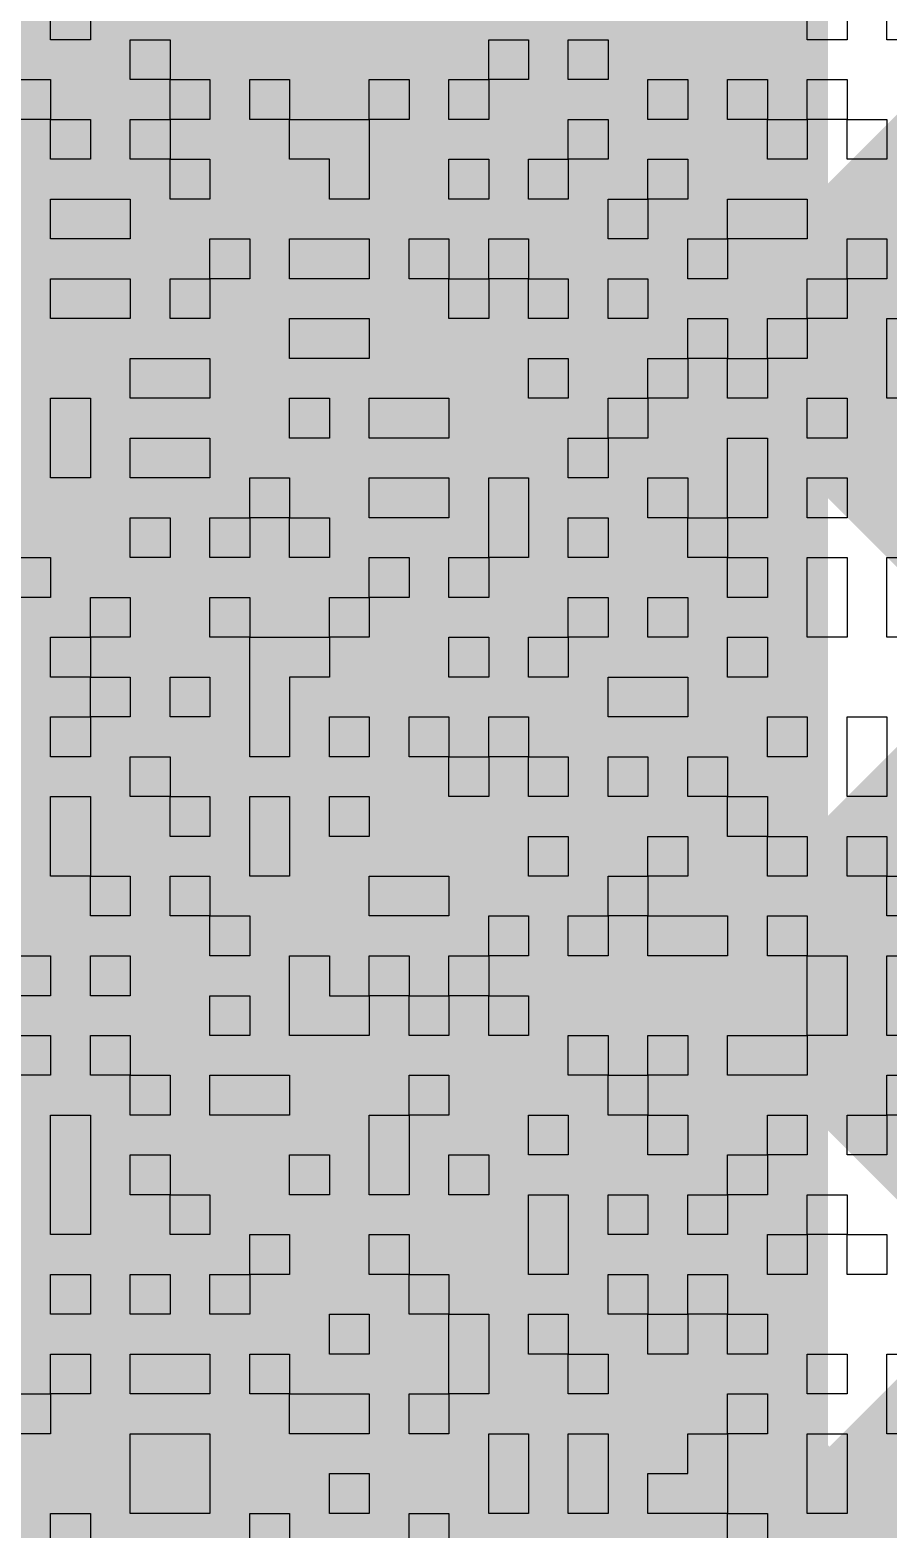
# Model space of a CAD drawing. Header units: millimetres. Extents: x 3.06 to 5.82, y 1.29 to 3.84.
# Drawn here: x 4.7033 to 4.7417, y 3.0157 to 3.0828 of the extents above; entities that cross this region are included whole.
import ezdxf

# ---------------------------------------------------------------- set-up
doc = ezdxf.new("R2010")
doc.units = ezdxf.units.MM
doc.header["$MEASUREMENT"] = 0
for name, color, linetype in [('BottomLayer', 5, 'Continuous'), ('BottomOverlay', 54, 'Continuous'), ('TopLayer', 1, 'Continuous')]:
    doc.layers.add(name, color=color, linetype=linetype)

msp = doc.modelspace()

# ---------------------------------------------------------------- linework, layer by layer
at = {"layer": 'BottomLayer'}
msp.add_solid([(4.701, 2.036), (4.739, 2.036), (4.701, 3.474), (4.739, 3.474)], dxfattribs=at)
at = {"layer": 'BottomOverlay'}
for p, q in [((4.704212, 3.082316), (4.704212, 3.084097)), ((4.705994, 3.084097), (4.705994, 3.082316)), ((4.738065, 3.082316), (4.738065, 3.084097)), ((4.739847, 3.084097), (4.739847, 3.082316)), ((4.741629, 3.082316), (4.741629, 3.084097)), ((4.705994, 3.082316), (4.704212, 3.082316)), ((4.707776, 3.080534), (4.707776, 3.082316)), ((4.707776, 3.082316), (4.709557, 3.082316)), ((4.709557, 3.082316), (4.709557, 3.080534)), ((4.723811, 3.080534), (4.723811, 3.082316)), ((4.723811, 3.082316), (4.725593, 3.082316)), ((4.725593, 3.082316), (4.725593, 3.080534)), ((4.727375, 3.080534), (4.727375, 3.082316)), ((4.727375, 3.082316), (4.729157, 3.082316)), ((4.729157, 3.082316), (4.729157, 3.080534)), ((4.739847, 3.082316), (4.738065, 3.082316)), ((4.74341, 3.082316), (4.741629, 3.082316)), ((4.702431, 3.080534), (4.704212, 3.080534)), ((4.704212, 3.080534), (4.704212, 3.078752)), ((4.709557, 3.080534), (4.707776, 3.080534)), ((4.709557, 3.078752), (4.709557, 3.080534)), ((4.709557, 3.080534), (4.711339, 3.080534)), ((4.711339, 3.080534), (4.711339, 3.078752)), ((4.713121, 3.078752), (4.713121, 3.080534)), ((4.713121, 3.080534), (4.714903, 3.080534)), ((4.714903, 3.080534), (4.714903, 3.078752)), ((4.718466, 3.078752), (4.718466, 3.080534)), ((4.718466, 3.080534), (4.720248, 3.080534)), ((4.720248, 3.080534), (4.720248, 3.078752)), ((4.72203, 3.078752), (4.72203, 3.080534)), ((4.72203, 3.080534), (4.723811, 3.080534)), ((4.725593, 3.080534), (4.723811, 3.080534)), ((4.723811, 3.080534), (4.723811, 3.078752)), ((4.729157, 3.080534), (4.727375, 3.080534)), ((4.730938, 3.078752), (4.730938, 3.080534)), ((4.730938, 3.080534), (4.73272, 3.080534)), ((4.73272, 3.080534), (4.73272, 3.078752)), ((4.734502, 3.078752), (4.734502, 3.080534)), ((4.734502, 3.080534), (4.736283, 3.080534)), ((4.736283, 3.080534), (4.736283, 3.078752)), ((4.738065, 3.078752), (4.738065, 3.080534)), ((4.738065, 3.080534), (4.739847, 3.080534)), ((4.739847, 3.080534), (4.739847, 3.078752)), ((4.704212, 3.078752), (4.702431, 3.078752)), ((4.704212, 3.07697), (4.704212, 3.078752)), ((4.704212, 3.078752), (4.705994, 3.078752)), ((4.705994, 3.078752), (4.705994, 3.07697)), ((4.707776, 3.07697), (4.707776, 3.078752)), ((4.707776, 3.078752), (4.709557, 3.078752)), ((4.711339, 3.078752), (4.709557, 3.078752)), ((4.709557, 3.078752), (4.709557, 3.07697)), ((4.714903, 3.078752), (4.713121, 3.078752)), ((4.714903, 3.07697), (4.714903, 3.078752)), ((4.714903, 3.078752), (4.718466, 3.078752)), ((4.720248, 3.078752), (4.718466, 3.078752)), ((4.718466, 3.078752), (4.718466, 3.07697)), ((4.723811, 3.078752), (4.72203, 3.078752)), ((4.727375, 3.07697), (4.727375, 3.078752)), ((4.727375, 3.078752), (4.729157, 3.078752)), ((4.729157, 3.078752), (4.729157, 3.07697)), ((4.73272, 3.078752), (4.730938, 3.078752)), ((4.736283, 3.078752), (4.734502, 3.078752)), ((4.736283, 3.07697), (4.736283, 3.078752)), ((4.736283, 3.078752), (4.738065, 3.078752)), ((4.739847, 3.078752), (4.738065, 3.078752)), ((4.738065, 3.078752), (4.738065, 3.07697)), ((4.739847, 3.07697), (4.739847, 3.078752)), ((4.739847, 3.078752), (4.741629, 3.078752)), ((4.741629, 3.078752), (4.741629, 3.07697)), ((4.705994, 3.07697), (4.704212, 3.07697)), ((4.709557, 3.07697), (4.707776, 3.07697)), ((4.709557, 3.075189), (4.709557, 3.07697)), ((4.709557, 3.07697), (4.711339, 3.07697)), ((4.711339, 3.07697), (4.711339, 3.075189)), ((4.716684, 3.07697), (4.714903, 3.07697)), ((4.716684, 3.075189), (4.716684, 3.07697)), ((4.718466, 3.07697), (4.718466, 3.075189)), ((4.72203, 3.075189), (4.72203, 3.07697)), ((4.72203, 3.07697), (4.723811, 3.07697)), ((4.723811, 3.07697), (4.723811, 3.075189)), ((4.725593, 3.075189), (4.725593, 3.07697)), ((4.725593, 3.07697), (4.727375, 3.07697)), ((4.729157, 3.07697), (4.727375, 3.07697)), ((4.727375, 3.07697), (4.727375, 3.075189)), ((4.730938, 3.075189), (4.730938, 3.07697)), ((4.730938, 3.07697), (4.73272, 3.07697)), ((4.73272, 3.07697), (4.73272, 3.075189)), ((4.738065, 3.07697), (4.736283, 3.07697)), ((4.741629, 3.07697), (4.739847, 3.07697)), ((4.704212, 3.073407), (4.704212, 3.075189)), ((4.704212, 3.075189), (4.707776, 3.075189)), ((4.707776, 3.075189), (4.707776, 3.073407)), ((4.711339, 3.075189), (4.709557, 3.075189)), ((4.718466, 3.075189), (4.716684, 3.075189)), ((4.723811, 3.075189), (4.72203, 3.075189)), ((4.727375, 3.075189), (4.725593, 3.075189)), ((4.729157, 3.073407), (4.729157, 3.075189)), ((4.729157, 3.075189), (4.730938, 3.075189)), ((4.73272, 3.075189), (4.730938, 3.075189)), ((4.730938, 3.075189), (4.730938, 3.073407)), ((4.734502, 3.073407), (4.734502, 3.075189)), ((4.734502, 3.075189), (4.738065, 3.075189)), ((4.738065, 3.075189), (4.738065, 3.073407)), ((4.707776, 3.073407), (4.704212, 3.073407)), ((4.711339, 3.071625), (4.711339, 3.073407)), ((4.711339, 3.073407), (4.713121, 3.073407)), ((4.713121, 3.073407), (4.713121, 3.071625)), ((4.714903, 3.071625), (4.714903, 3.073407)), ((4.714903, 3.073407), (4.718466, 3.073407)), ((4.718466, 3.073407), (4.718466, 3.071625)), ((4.720248, 3.071625), (4.720248, 3.073407)), ((4.720248, 3.073407), (4.72203, 3.073407)), ((4.72203, 3.073407), (4.72203, 3.071625)), ((4.723811, 3.071625), (4.723811, 3.073407)), ((4.723811, 3.073407), (4.725593, 3.073407)), ((4.725593, 3.073407), (4.725593, 3.071625)), ((4.730938, 3.073407), (4.729157, 3.073407)), ((4.73272, 3.071625), (4.73272, 3.073407)), ((4.73272, 3.073407), (4.734502, 3.073407)), ((4.738065, 3.073407), (4.734502, 3.073407)), ((4.734502, 3.073407), (4.734502, 3.071625)), ((4.739847, 3.071625), (4.739847, 3.073407)), ((4.739847, 3.073407), (4.741629, 3.073407)), ((4.741629, 3.073407), (4.741629, 3.071625)), ((4.704212, 3.069843), (4.704212, 3.071625)), ((4.704212, 3.071625), (4.707776, 3.071625)), ((4.707776, 3.071625), (4.707776, 3.069843)), ((4.709557, 3.069843), (4.709557, 3.071625)), ((4.709557, 3.071625), (4.711339, 3.071625)), ((4.713121, 3.071625), (4.711339, 3.071625)), ((4.711339, 3.071625), (4.711339, 3.069843)), ((4.718466, 3.071625), (4.714903, 3.071625)), ((4.72203, 3.071625), (4.720248, 3.071625)), ((4.72203, 3.069843), (4.72203, 3.071625)), ((4.72203, 3.071625), (4.723811, 3.071625)), ((4.725593, 3.071625), (4.723811, 3.071625)), ((4.723811, 3.071625), (4.723811, 3.069843)), ((4.725593, 3.069843), (4.725593, 3.071625)), ((4.725593, 3.071625), (4.727375, 3.071625)), ((4.727375, 3.071625), (4.727375, 3.069843)), ((4.729157, 3.069843), (4.729157, 3.071625)), ((4.729157, 3.071625), (4.730938, 3.071625)), ((4.730938, 3.071625), (4.730938, 3.069843)), ((4.734502, 3.071625), (4.73272, 3.071625)), ((4.738065, 3.069843), (4.738065, 3.071625)), ((4.738065, 3.071625), (4.739847, 3.071625)), ((4.741629, 3.071625), (4.739847, 3.071625)), ((4.739847, 3.071625), (4.739847, 3.069843)), ((4.707776, 3.069843), (4.704212, 3.069843)), ((4.711339, 3.069843), (4.709557, 3.069843)), ((4.714903, 3.068062), (4.714903, 3.069843)), ((4.714903, 3.069843), (4.718466, 3.069843)), ((4.718466, 3.069843), (4.718466, 3.068062)), ((4.723811, 3.069843), (4.72203, 3.069843)), ((4.727375, 3.069843), (4.725593, 3.069843)), ((4.730938, 3.069843), (4.729157, 3.069843)), ((4.73272, 3.068062), (4.73272, 3.069843)), ((4.73272, 3.069843), (4.734502, 3.069843)), ((4.734502, 3.069843), (4.734502, 3.068062)), ((4.736283, 3.068062), (4.736283, 3.069843)), ((4.736283, 3.069843), (4.738065, 3.069843)), ((4.739847, 3.069843), (4.738065, 3.069843)), ((4.738065, 3.069843), (4.738065, 3.068062)), ((4.741629, 3.068062), (4.741629, 3.069843)), ((4.741629, 3.069843), (4.74341, 3.069843)), ((4.707776, 3.06628), (4.707776, 3.068062)), ((4.707776, 3.068062), (4.711339, 3.068062)), ((4.711339, 3.068062), (4.711339, 3.06628)), ((4.718466, 3.068062), (4.714903, 3.068062)), ((4.725593, 3.06628), (4.725593, 3.068062)), ((4.725593, 3.068062), (4.727375, 3.068062)), ((4.727375, 3.068062), (4.727375, 3.06628)), ((4.730938, 3.06628), (4.730938, 3.068062)), ((4.730938, 3.068062), (4.73272, 3.068062)), ((4.734502, 3.068062), (4.73272, 3.068062)), ((4.73272, 3.068062), (4.73272, 3.06628)), ((4.734502, 3.06628), (4.734502, 3.068062)), ((4.734502, 3.068062), (4.736283, 3.068062)), ((4.738065, 3.068062), (4.736283, 3.068062)), ((4.736283, 3.068062), (4.736283, 3.06628)), ((4.741629, 3.06628), (4.741629, 3.068062)), ((4.704212, 3.064498), (4.704212, 3.06628)), ((4.704212, 3.06628), (4.705994, 3.06628)), ((4.705994, 3.06628), (4.705994, 3.064498)), ((4.711339, 3.06628), (4.707776, 3.06628)), ((4.714903, 3.064498), (4.714903, 3.06628)), ((4.714903, 3.06628), (4.716684, 3.06628)), ((4.716684, 3.06628), (4.716684, 3.064498)), ((4.718466, 3.064498), (4.718466, 3.06628)), ((4.718466, 3.06628), (4.72203, 3.06628)), ((4.72203, 3.06628), (4.72203, 3.064498)), ((4.727375, 3.06628), (4.725593, 3.06628)), ((4.729157, 3.064498), (4.729157, 3.06628)), ((4.729157, 3.06628), (4.730938, 3.06628)), ((4.73272, 3.06628), (4.730938, 3.06628)), ((4.730938, 3.06628), (4.730938, 3.064498)), ((4.736283, 3.06628), (4.734502, 3.06628)), ((4.738065, 3.064498), (4.738065, 3.06628)), ((4.738065, 3.06628), (4.739847, 3.06628)), ((4.739847, 3.06628), (4.739847, 3.064498)), ((4.74341, 3.06628), (4.741629, 3.06628)), ((4.704212, 3.062717), (4.704212, 3.064498)), ((4.705994, 3.064498), (4.705994, 3.062717)), ((4.707776, 3.062717), (4.707776, 3.064498)), ((4.707776, 3.064498), (4.711339, 3.064498)), ((4.711339, 3.064498), (4.711339, 3.062717)), ((4.716684, 3.064498), (4.714903, 3.064498)), ((4.72203, 3.064498), (4.718466, 3.064498)), ((4.727375, 3.062717), (4.727375, 3.064498)), ((4.727375, 3.064498), (4.729157, 3.064498)), ((4.730938, 3.064498), (4.729157, 3.064498)), ((4.729157, 3.064498), (4.729157, 3.062717)), ((4.734502, 3.062717), (4.734502, 3.064498)), ((4.734502, 3.064498), (4.736283, 3.064498)), ((4.736283, 3.064498), (4.736283, 3.062717)), ((4.739847, 3.064498), (4.738065, 3.064498)), ((4.705994, 3.062717), (4.704212, 3.062717)), ((4.711339, 3.062717), (4.707776, 3.062717)), ((4.713121, 3.060935), (4.713121, 3.062717)), ((4.713121, 3.062717), (4.714903, 3.062717)), ((4.714903, 3.062717), (4.714903, 3.060935)), ((4.718466, 3.060935), (4.718466, 3.062717)), ((4.718466, 3.062717), (4.72203, 3.062717)), ((4.72203, 3.062717), (4.72203, 3.060935)), ((4.723811, 3.060935), (4.723811, 3.062717)), ((4.723811, 3.062717), (4.725593, 3.062717)), ((4.725593, 3.062717), (4.725593, 3.060935)), ((4.729157, 3.062717), (4.727375, 3.062717)), ((4.730938, 3.060935), (4.730938, 3.062717)), ((4.730938, 3.062717), (4.73272, 3.062717)), ((4.73272, 3.062717), (4.73272, 3.060935)), ((4.734502, 3.060935), (4.734502, 3.062717)), ((4.736283, 3.062717), (4.736283, 3.060935)), ((4.738065, 3.060935), (4.738065, 3.062717)), ((4.738065, 3.062717), (4.739847, 3.062717)), ((4.739847, 3.062717), (4.739847, 3.060935)), ((4.707776, 3.059153), (4.707776, 3.060935)), ((4.707776, 3.060935), (4.709557, 3.060935)), ((4.709557, 3.060935), (4.709557, 3.059153)), ((4.711339, 3.059153), (4.711339, 3.060935)), ((4.711339, 3.060935), (4.713121, 3.060935)), ((4.714903, 3.060935), (4.713121, 3.060935)), ((4.713121, 3.060935), (4.713121, 3.059153)), ((4.714903, 3.059153), (4.714903, 3.060935)), ((4.714903, 3.060935), (4.716684, 3.060935)), ((4.716684, 3.060935), (4.716684, 3.059153)), ((4.72203, 3.060935), (4.718466, 3.060935)), ((4.723811, 3.059153), (4.723811, 3.060935)), ((4.725593, 3.060935), (4.725593, 3.059153)), ((4.727375, 3.059153), (4.727375, 3.060935)), ((4.727375, 3.060935), (4.729157, 3.060935)), ((4.729157, 3.060935), (4.729157, 3.059153)), ((4.73272, 3.060935), (4.730938, 3.060935)), ((4.73272, 3.059153), (4.73272, 3.060935)), ((4.73272, 3.060935), (4.734502, 3.060935)), ((4.736283, 3.060935), (4.734502, 3.060935)), ((4.734502, 3.060935), (4.734502, 3.059153)), ((4.739847, 3.060935), (4.738065, 3.060935)), ((4.700649, 3.059153), (4.704212, 3.059153)), ((4.704212, 3.059153), (4.704212, 3.057371)), ((4.709557, 3.059153), (4.707776, 3.059153)), ((4.713121, 3.059153), (4.711339, 3.059153)), ((4.716684, 3.059153), (4.714903, 3.059153)), ((4.718466, 3.057371), (4.718466, 3.059153)), ((4.718466, 3.059153), (4.720248, 3.059153)), ((4.720248, 3.059153), (4.720248, 3.057371)), ((4.72203, 3.057371), (4.72203, 3.059153)), ((4.72203, 3.059153), (4.723811, 3.059153)), ((4.725593, 3.059153), (4.723811, 3.059153)), ((4.723811, 3.059153), (4.723811, 3.057371)), ((4.729157, 3.059153), (4.727375, 3.059153)), ((4.734502, 3.059153), (4.73272, 3.059153)), ((4.734502, 3.057371), (4.734502, 3.059153)), ((4.734502, 3.059153), (4.736283, 3.059153)), ((4.736283, 3.059153), (4.736283, 3.057371)), ((4.738065, 3.057371), (4.738065, 3.059153)), ((4.738065, 3.059153), (4.739847, 3.059153)), ((4.739847, 3.059153), (4.739847, 3.057371)), ((4.741629, 3.057371), (4.741629, 3.059153)), ((4.741629, 3.059153), (4.74341, 3.059153)), ((4.704212, 3.057371), (4.700649, 3.057371)), ((4.705994, 3.05559), (4.705994, 3.057371)), ((4.705994, 3.057371), (4.707776, 3.057371)), ((4.707776, 3.057371), (4.707776, 3.05559)), ((4.711339, 3.05559), (4.711339, 3.057371)), ((4.711339, 3.057371), (4.713121, 3.057371)), ((4.713121, 3.057371), (4.713121, 3.05559)), ((4.716684, 3.05559), (4.716684, 3.057371)), ((4.716684, 3.057371), (4.718466, 3.057371)), ((4.720248, 3.057371), (4.718466, 3.057371)), ((4.718466, 3.057371), (4.718466, 3.05559)), ((4.723811, 3.057371), (4.72203, 3.057371)), ((4.727375, 3.05559), (4.727375, 3.057371)), ((4.727375, 3.057371), (4.729157, 3.057371)), ((4.729157, 3.057371), (4.729157, 3.05559)), ((4.730938, 3.05559), (4.730938, 3.057371)), ((4.730938, 3.057371), (4.73272, 3.057371)), ((4.73272, 3.057371), (4.73272, 3.05559)), ((4.736283, 3.057371), (4.734502, 3.057371)), ((4.738065, 3.05559), (4.738065, 3.057371)), ((4.739847, 3.057371), (4.739847, 3.05559)), ((4.741629, 3.05559), (4.741629, 3.057371)), ((4.704212, 3.053808), (4.704212, 3.05559)), ((4.704212, 3.05559), (4.705994, 3.05559)), ((4.707776, 3.05559), (4.705994, 3.05559)), ((4.705994, 3.05559), (4.705994, 3.053808)), ((4.713121, 3.05559), (4.711339, 3.05559)), ((4.713121, 3.053808), (4.713121, 3.05559)), ((4.713121, 3.05559), (4.716684, 3.05559)), ((4.718466, 3.05559), (4.716684, 3.05559)), ((4.716684, 3.05559), (4.716684, 3.053808)), ((4.72203, 3.053808), (4.72203, 3.05559)), ((4.72203, 3.05559), (4.723811, 3.05559)), ((4.723811, 3.05559), (4.723811, 3.053808)), ((4.725593, 3.053808), (4.725593, 3.05559)), ((4.725593, 3.05559), (4.727375, 3.05559)), ((4.729157, 3.05559), (4.727375, 3.05559)), ((4.727375, 3.05559), (4.727375, 3.053808)), ((4.73272, 3.05559), (4.730938, 3.05559)), ((4.734502, 3.053808), (4.734502, 3.05559)), ((4.734502, 3.05559), (4.736283, 3.05559)), ((4.736283, 3.05559), (4.736283, 3.053808)), ((4.739847, 3.05559), (4.738065, 3.05559)), ((4.74341, 3.05559), (4.741629, 3.05559)), ((4.705994, 3.053808), (4.704212, 3.053808)), ((4.705994, 3.052026), (4.705994, 3.053808)), ((4.705994, 3.053808), (4.707776, 3.053808)), ((4.707776, 3.053808), (4.707776, 3.052026)), ((4.709557, 3.052026), (4.709557, 3.053808)), ((4.709557, 3.053808), (4.711339, 3.053808)), ((4.711339, 3.053808), (4.711339, 3.052026)), ((4.713121, 3.052026), (4.713121, 3.053808)), ((4.716684, 3.053808), (4.714903, 3.053808)), ((4.714903, 3.053808), (4.714903, 3.052026)), ((4.723811, 3.053808), (4.72203, 3.053808)), ((4.727375, 3.053808), (4.725593, 3.053808)), ((4.729157, 3.052026), (4.729157, 3.053808)), ((4.729157, 3.053808), (4.73272, 3.053808)), ((4.73272, 3.053808), (4.73272, 3.052026)), ((4.736283, 3.053808), (4.734502, 3.053808)), ((4.704212, 3.050244), (4.704212, 3.052026)), ((4.704212, 3.052026), (4.705994, 3.052026)), ((4.707776, 3.052026), (4.705994, 3.052026)), ((4.705994, 3.052026), (4.705994, 3.050244)), ((4.711339, 3.052026), (4.709557, 3.052026)), ((4.713121, 3.050244), (4.713121, 3.052026)), ((4.714903, 3.052026), (4.714903, 3.050244)), ((4.716684, 3.050244), (4.716684, 3.052026)), ((4.716684, 3.052026), (4.718466, 3.052026)), ((4.718466, 3.052026), (4.718466, 3.050244)), ((4.720248, 3.050244), (4.720248, 3.052026)), ((4.720248, 3.052026), (4.72203, 3.052026)), ((4.72203, 3.052026), (4.72203, 3.050244)), ((4.723811, 3.050244), (4.723811, 3.052026)), ((4.723811, 3.052026), (4.725593, 3.052026)), ((4.725593, 3.052026), (4.725593, 3.050244)), ((4.73272, 3.052026), (4.729157, 3.052026)), ((4.736283, 3.050244), (4.736283, 3.052026)), ((4.736283, 3.052026), (4.738065, 3.052026)), ((4.738065, 3.052026), (4.738065, 3.050244)), ((4.739847, 3.050244), (4.739847, 3.052026)), ((4.739847, 3.052026), (4.741629, 3.052026)), ((4.741629, 3.052026), (4.741629, 3.050244)), ((4.705994, 3.050244), (4.704212, 3.050244)), ((4.707776, 3.048463), (4.707776, 3.050244)), ((4.707776, 3.050244), (4.709557, 3.050244)), ((4.709557, 3.050244), (4.709557, 3.048463)), ((4.714903, 3.050244), (4.713121, 3.050244)), ((4.718466, 3.050244), (4.716684, 3.050244)), ((4.72203, 3.050244), (4.720248, 3.050244)), ((4.72203, 3.048463), (4.72203, 3.050244)), ((4.72203, 3.050244), (4.723811, 3.050244)), ((4.725593, 3.050244), (4.723811, 3.050244)), ((4.723811, 3.050244), (4.723811, 3.048463)), ((4.725593, 3.048463), (4.725593, 3.050244)), ((4.725593, 3.050244), (4.727375, 3.050244)), ((4.727375, 3.050244), (4.727375, 3.048463)), ((4.729157, 3.048463), (4.729157, 3.050244)), ((4.729157, 3.050244), (4.730938, 3.050244)), ((4.730938, 3.050244), (4.730938, 3.048463)), ((4.73272, 3.048463), (4.73272, 3.050244)), ((4.73272, 3.050244), (4.734502, 3.050244)), ((4.734502, 3.050244), (4.734502, 3.048463)), ((4.738065, 3.050244), (4.736283, 3.050244)), ((4.739847, 3.048463), (4.739847, 3.050244)), ((4.741629, 3.050244), (4.741629, 3.048463)), ((4.704212, 3.046681), (4.704212, 3.048463)), ((4.704212, 3.048463), (4.705994, 3.048463)), ((4.705994, 3.048463), (4.705994, 3.046681)), ((4.709557, 3.048463), (4.707776, 3.048463)), ((4.709557, 3.046681), (4.709557, 3.048463)), ((4.709557, 3.048463), (4.711339, 3.048463)), ((4.711339, 3.048463), (4.711339, 3.046681)), ((4.713121, 3.046681), (4.713121, 3.048463)), ((4.713121, 3.048463), (4.714903, 3.048463)), ((4.714903, 3.048463), (4.714903, 3.046681)), ((4.716684, 3.046681), (4.716684, 3.048463)), ((4.716684, 3.048463), (4.718466, 3.048463)), ((4.718466, 3.048463), (4.718466, 3.046681)), ((4.723811, 3.048463), (4.72203, 3.048463)), ((4.727375, 3.048463), (4.725593, 3.048463)), ((4.730938, 3.048463), (4.729157, 3.048463)), ((4.734502, 3.048463), (4.73272, 3.048463)), ((4.734502, 3.046681), (4.734502, 3.048463)), ((4.734502, 3.048463), (4.736283, 3.048463)), ((4.736283, 3.048463), (4.736283, 3.046681)), ((4.741629, 3.048463), (4.739847, 3.048463)), ((4.704212, 3.044899), (4.704212, 3.046681)), ((4.705994, 3.046681), (4.705994, 3.044899)), ((4.711339, 3.046681), (4.709557, 3.046681)), ((4.713121, 3.044899), (4.713121, 3.046681)), ((4.714903, 3.046681), (4.714903, 3.044899)), ((4.718466, 3.046681), (4.716684, 3.046681)), ((4.725593, 3.044899), (4.725593, 3.046681)), ((4.725593, 3.046681), (4.727375, 3.046681)), ((4.727375, 3.046681), (4.727375, 3.044899)), ((4.730938, 3.044899), (4.730938, 3.046681)), ((4.730938, 3.046681), (4.73272, 3.046681)), ((4.73272, 3.046681), (4.73272, 3.044899)), ((4.736283, 3.046681), (4.734502, 3.046681)), ((4.736283, 3.044899), (4.736283, 3.046681)), ((4.736283, 3.046681), (4.738065, 3.046681)), ((4.738065, 3.046681), (4.738065, 3.044899)), ((4.739847, 3.044899), (4.739847, 3.046681)), ((4.739847, 3.046681), (4.741629, 3.046681)), ((4.741629, 3.046681), (4.741629, 3.044899)), ((4.705994, 3.044899), (4.704212, 3.044899)), ((4.705994, 3.043118), (4.705994, 3.044899)), ((4.705994, 3.044899), (4.707776, 3.044899)), ((4.707776, 3.044899), (4.707776, 3.043118)), ((4.709557, 3.043118), (4.709557, 3.044899)), ((4.709557, 3.044899), (4.711339, 3.044899)), ((4.711339, 3.044899), (4.711339, 3.043118)), ((4.714903, 3.044899), (4.713121, 3.044899)), ((4.718466, 3.043118), (4.718466, 3.044899)), ((4.718466, 3.044899), (4.72203, 3.044899)), ((4.72203, 3.044899), (4.72203, 3.043118)), ((4.727375, 3.044899), (4.725593, 3.044899)), ((4.729157, 3.043118), (4.729157, 3.044899)), ((4.729157, 3.044899), (4.730938, 3.044899)), ((4.73272, 3.044899), (4.730938, 3.044899)), ((4.730938, 3.044899), (4.730938, 3.043118)), ((4.738065, 3.044899), (4.736283, 3.044899)), ((4.741629, 3.044899), (4.739847, 3.044899)), ((4.741629, 3.043118), (4.741629, 3.044899)), ((4.741629, 3.044899), (4.74341, 3.044899)), ((4.707776, 3.043118), (4.705994, 3.043118)), ((4.711339, 3.043118), (4.709557, 3.043118)), ((4.711339, 3.041336), (4.711339, 3.043118)), ((4.711339, 3.043118), (4.713121, 3.043118)), ((4.713121, 3.043118), (4.713121, 3.041336)), ((4.72203, 3.043118), (4.718466, 3.043118)), ((4.723811, 3.041336), (4.723811, 3.043118)), ((4.723811, 3.043118), (4.725593, 3.043118)), ((4.725593, 3.043118), (4.725593, 3.041336)), ((4.727375, 3.041336), (4.727375, 3.043118)), ((4.727375, 3.043118), (4.729157, 3.043118)), ((4.730938, 3.043118), (4.729157, 3.043118)), ((4.729157, 3.043118), (4.729157, 3.041336)), ((4.730938, 3.041336), (4.730938, 3.043118)), ((4.730938, 3.043118), (4.734502, 3.043118)), ((4.734502, 3.043118), (4.734502, 3.041336)), ((4.736283, 3.041336), (4.736283, 3.043118)), ((4.736283, 3.043118), (4.738065, 3.043118)), ((4.738065, 3.043118), (4.738065, 3.041336)), ((4.74341, 3.043118), (4.741629, 3.043118)), ((4.700649, 3.041336), (4.704212, 3.041336)), ((4.704212, 3.041336), (4.704212, 3.039554)), ((4.705994, 3.039554), (4.705994, 3.041336)), ((4.705994, 3.041336), (4.707776, 3.041336)), ((4.707776, 3.041336), (4.707776, 3.039554)), ((4.713121, 3.041336), (4.711339, 3.041336)), ((4.714903, 3.039554), (4.714903, 3.041336)), ((4.714903, 3.041336), (4.716684, 3.041336)), ((4.716684, 3.041336), (4.716684, 3.039554)), ((4.718466, 3.039554), (4.718466, 3.041336)), ((4.718466, 3.041336), (4.720248, 3.041336)), ((4.720248, 3.041336), (4.720248, 3.039554)), ((4.72203, 3.039554), (4.72203, 3.041336)), ((4.72203, 3.041336), (4.723811, 3.041336)), ((4.725593, 3.041336), (4.723811, 3.041336)), ((4.723811, 3.041336), (4.723811, 3.039554)), ((4.729157, 3.041336), (4.727375, 3.041336)), ((4.734502, 3.041336), (4.730938, 3.041336)), ((4.738065, 3.041336), (4.736283, 3.041336)), ((4.738065, 3.039554), (4.738065, 3.041336)), ((4.738065, 3.041336), (4.739847, 3.041336)), ((4.739847, 3.041336), (4.739847, 3.039554)), ((4.741629, 3.039554), (4.741629, 3.041336)), ((4.741629, 3.041336), (4.74341, 3.041336)), ((4.704212, 3.039554), (4.700649, 3.039554)), ((4.707776, 3.039554), (4.705994, 3.039554)), ((4.711339, 3.037772), (4.711339, 3.039554)), ((4.711339, 3.039554), (4.713121, 3.039554)), ((4.713121, 3.039554), (4.713121, 3.037772)), ((4.714903, 3.037772), (4.714903, 3.039554)), ((4.716684, 3.039554), (4.718466, 3.039554)), ((4.720248, 3.039554), (4.718466, 3.039554)), ((4.718466, 3.039554), (4.718466, 3.037772)), ((4.720248, 3.037772), (4.720248, 3.039554)), ((4.720248, 3.039554), (4.72203, 3.039554)), ((4.723811, 3.039554), (4.72203, 3.039554)), ((4.72203, 3.039554), (4.72203, 3.037772)), ((4.723811, 3.037772), (4.723811, 3.039554)), ((4.723811, 3.039554), (4.725593, 3.039554)), ((4.725593, 3.039554), (4.725593, 3.037772)), ((4.738065, 3.037772), (4.738065, 3.039554)), ((4.739847, 3.039554), (4.739847, 3.037772)), ((4.741629, 3.037772), (4.741629, 3.039554)), ((4.702431, 3.037772), (4.704212, 3.037772)), ((4.704212, 3.037772), (4.704212, 3.035991)), ((4.705994, 3.035991), (4.705994, 3.037772)), ((4.705994, 3.037772), (4.707776, 3.037772)), ((4.707776, 3.037772), (4.707776, 3.035991)), ((4.713121, 3.037772), (4.711339, 3.037772)), ((4.718466, 3.037772), (4.714903, 3.037772)), ((4.72203, 3.037772), (4.720248, 3.037772)), ((4.725593, 3.037772), (4.723811, 3.037772)), ((4.727375, 3.035991), (4.727375, 3.037772)), ((4.727375, 3.037772), (4.729157, 3.037772)), ((4.729157, 3.037772), (4.729157, 3.035991)), ((4.730938, 3.035991), (4.730938, 3.037772)), ((4.730938, 3.037772), (4.73272, 3.037772)), ((4.73272, 3.037772), (4.73272, 3.035991)), ((4.734502, 3.035991), (4.734502, 3.037772)), ((4.734502, 3.037772), (4.738065, 3.037772)), ((4.739847, 3.037772), (4.738065, 3.037772)), ((4.738065, 3.037772), (4.738065, 3.035991)), ((4.74341, 3.037772), (4.741629, 3.037772)), ((4.704212, 3.035991), (4.702431, 3.035991)), ((4.707776, 3.035991), (4.705994, 3.035991)), ((4.707776, 3.034209), (4.707776, 3.035991)), ((4.707776, 3.035991), (4.709557, 3.035991)), ((4.709557, 3.035991), (4.709557, 3.034209)), ((4.711339, 3.034209), (4.711339, 3.035991)), ((4.711339, 3.035991), (4.714903, 3.035991)), ((4.714903, 3.035991), (4.714903, 3.034209)), ((4.720248, 3.034209), (4.720248, 3.035991)), ((4.720248, 3.035991), (4.72203, 3.035991)), ((4.72203, 3.035991), (4.72203, 3.034209)), ((4.729157, 3.035991), (4.727375, 3.035991)), ((4.729157, 3.034209), (4.729157, 3.035991)), ((4.729157, 3.035991), (4.730938, 3.035991)), ((4.73272, 3.035991), (4.730938, 3.035991)), ((4.730938, 3.035991), (4.730938, 3.034209)), ((4.738065, 3.035991), (4.734502, 3.035991)), ((4.741629, 3.034209), (4.741629, 3.035991)), ((4.741629, 3.035991), (4.74341, 3.035991)), ((4.704212, 3.032427), (4.704212, 3.034209)), ((4.704212, 3.034209), (4.705994, 3.034209)), ((4.705994, 3.034209), (4.705994, 3.032427)), ((4.709557, 3.034209), (4.707776, 3.034209)), ((4.714903, 3.034209), (4.711339, 3.034209)), ((4.718466, 3.032427), (4.718466, 3.034209)), ((4.718466, 3.034209), (4.720248, 3.034209)), ((4.72203, 3.034209), (4.720248, 3.034209)), ((4.720248, 3.034209), (4.720248, 3.032427)), ((4.725593, 3.032427), (4.725593, 3.034209)), ((4.725593, 3.034209), (4.727375, 3.034209)), ((4.727375, 3.034209), (4.727375, 3.032427)), ((4.730938, 3.034209), (4.729157, 3.034209)), ((4.730938, 3.032427), (4.730938, 3.034209)), ((4.730938, 3.034209), (4.73272, 3.034209)), ((4.73272, 3.034209), (4.73272, 3.032427)), ((4.736283, 3.032427), (4.736283, 3.034209)), ((4.736283, 3.034209), (4.738065, 3.034209)), ((4.738065, 3.034209), (4.738065, 3.032427)), ((4.739847, 3.032427), (4.739847, 3.034209)), ((4.739847, 3.034209), (4.741629, 3.034209)), ((4.74341, 3.034209), (4.741629, 3.034209)), ((4.741629, 3.034209), (4.741629, 3.032427)), ((4.704212, 3.030645), (4.704212, 3.032427)), ((4.705994, 3.032427), (4.705994, 3.030645)), ((4.707776, 3.030645), (4.707776, 3.032427)), ((4.707776, 3.032427), (4.709557, 3.032427)), ((4.709557, 3.032427), (4.709557, 3.030645)), ((4.714903, 3.030645), (4.714903, 3.032427)), ((4.714903, 3.032427), (4.716684, 3.032427)), ((4.716684, 3.032427), (4.716684, 3.030645)), ((4.718466, 3.030645), (4.718466, 3.032427)), ((4.720248, 3.032427), (4.720248, 3.030645)), ((4.72203, 3.030645), (4.72203, 3.032427)), ((4.72203, 3.032427), (4.723811, 3.032427)), ((4.723811, 3.032427), (4.723811, 3.030645)), ((4.727375, 3.032427), (4.725593, 3.032427)), ((4.73272, 3.032427), (4.730938, 3.032427)), ((4.734502, 3.030645), (4.734502, 3.032427)), ((4.734502, 3.032427), (4.736283, 3.032427)), ((4.738065, 3.032427), (4.736283, 3.032427)), ((4.736283, 3.032427), (4.736283, 3.030645)), ((4.741629, 3.032427), (4.739847, 3.032427)), ((4.704212, 3.028864), (4.704212, 3.030645)), ((4.705994, 3.030645), (4.705994, 3.028864)), ((4.709557, 3.030645), (4.707776, 3.030645)), ((4.709557, 3.028864), (4.709557, 3.030645)), ((4.709557, 3.030645), (4.711339, 3.030645)), ((4.711339, 3.030645), (4.711339, 3.028864)), ((4.716684, 3.030645), (4.714903, 3.030645)), ((4.720248, 3.030645), (4.718466, 3.030645)), ((4.723811, 3.030645), (4.72203, 3.030645)), ((4.725593, 3.028864), (4.725593, 3.030645)), ((4.725593, 3.030645), (4.727375, 3.030645)), ((4.727375, 3.030645), (4.727375, 3.028864)), ((4.729157, 3.028864), (4.729157, 3.030645)), ((4.729157, 3.030645), (4.730938, 3.030645)), ((4.730938, 3.030645), (4.730938, 3.028864)), ((4.73272, 3.028864), (4.73272, 3.030645)), ((4.73272, 3.030645), (4.734502, 3.030645)), ((4.736283, 3.030645), (4.734502, 3.030645)), ((4.734502, 3.030645), (4.734502, 3.028864)), ((4.738065, 3.028864), (4.738065, 3.030645)), ((4.738065, 3.030645), (4.739847, 3.030645)), ((4.739847, 3.030645), (4.739847, 3.028864)), ((4.705994, 3.028864), (4.704212, 3.028864)), ((4.711339, 3.028864), (4.709557, 3.028864)), ((4.713121, 3.027082), (4.713121, 3.028864)), ((4.713121, 3.028864), (4.714903, 3.028864)), ((4.714903, 3.028864), (4.714903, 3.027082)), ((4.718466, 3.027082), (4.718466, 3.028864)), ((4.718466, 3.028864), (4.720248, 3.028864)), ((4.720248, 3.028864), (4.720248, 3.027082)), ((4.725593, 3.027082), (4.725593, 3.028864)), ((4.727375, 3.028864), (4.727375, 3.027082)), ((4.730938, 3.028864), (4.729157, 3.028864)), ((4.734502, 3.028864), (4.73272, 3.028864)), ((4.736283, 3.027082), (4.736283, 3.028864)), ((4.736283, 3.028864), (4.738065, 3.028864)), ((4.739847, 3.028864), (4.738065, 3.028864)), ((4.738065, 3.028864), (4.738065, 3.027082)), ((4.739847, 3.027082), (4.739847, 3.028864)), ((4.739847, 3.028864), (4.741629, 3.028864)), ((4.741629, 3.028864), (4.741629, 3.027082)), ((4.704212, 3.0253), (4.704212, 3.027082)), ((4.704212, 3.027082), (4.705994, 3.027082)), ((4.705994, 3.027082), (4.705994, 3.0253)), ((4.707776, 3.0253), (4.707776, 3.027082)), ((4.707776, 3.027082), (4.709557, 3.027082)), ((4.709557, 3.027082), (4.709557, 3.0253)), ((4.711339, 3.0253), (4.711339, 3.027082)), ((4.711339, 3.027082), (4.713121, 3.027082)), ((4.714903, 3.027082), (4.713121, 3.027082)), ((4.713121, 3.027082), (4.713121, 3.0253)), ((4.720248, 3.027082), (4.718466, 3.027082)), ((4.720248, 3.0253), (4.720248, 3.027082)), ((4.720248, 3.027082), (4.72203, 3.027082)), ((4.72203, 3.027082), (4.72203, 3.0253)), ((4.727375, 3.027082), (4.725593, 3.027082)), ((4.729157, 3.0253), (4.729157, 3.027082)), ((4.729157, 3.027082), (4.730938, 3.027082)), ((4.730938, 3.027082), (4.730938, 3.0253)), ((4.73272, 3.0253), (4.73272, 3.027082)), ((4.73272, 3.027082), (4.734502, 3.027082)), ((4.734502, 3.027082), (4.734502, 3.0253)), ((4.738065, 3.027082), (4.736283, 3.027082)), ((4.741629, 3.027082), (4.739847, 3.027082)), ((4.705994, 3.0253), (4.704212, 3.0253)), ((4.709557, 3.0253), (4.707776, 3.0253)), ((4.713121, 3.0253), (4.711339, 3.0253)), ((4.716684, 3.023518), (4.716684, 3.0253)), ((4.716684, 3.0253), (4.718466, 3.0253)), ((4.718466, 3.0253), (4.718466, 3.023518)), ((4.72203, 3.0253), (4.720248, 3.0253)), ((4.72203, 3.023518), (4.72203, 3.0253)), ((4.72203, 3.0253), (4.723811, 3.0253)), ((4.723811, 3.0253), (4.723811, 3.023518)), ((4.725593, 3.023518), (4.725593, 3.0253)), ((4.725593, 3.0253), (4.727375, 3.0253)), ((4.727375, 3.0253), (4.727375, 3.023518)), ((4.730938, 3.0253), (4.729157, 3.0253)), ((4.730938, 3.023518), (4.730938, 3.0253)), ((4.730938, 3.0253), (4.73272, 3.0253)), ((4.734502, 3.0253), (4.73272, 3.0253)), ((4.73272, 3.0253), (4.73272, 3.023518)), ((4.734502, 3.023518), (4.734502, 3.0253)), ((4.734502, 3.0253), (4.736283, 3.0253)), ((4.736283, 3.0253), (4.736283, 3.023518)), ((4.704212, 3.021737), (4.704212, 3.023518)), ((4.704212, 3.023518), (4.705994, 3.023518)), ((4.705994, 3.023518), (4.705994, 3.021737)), ((4.707776, 3.021737), (4.707776, 3.023518)), ((4.707776, 3.023518), (4.711339, 3.023518)), ((4.711339, 3.023518), (4.711339, 3.021737)), ((4.713121, 3.021737), (4.713121, 3.023518)), ((4.713121, 3.023518), (4.714903, 3.023518)), ((4.714903, 3.023518), (4.714903, 3.021737)), ((4.718466, 3.023518), (4.716684, 3.023518)), ((4.72203, 3.021737), (4.72203, 3.023518)), ((4.723811, 3.023518), (4.723811, 3.021737)), ((4.727375, 3.023518), (4.725593, 3.023518)), ((4.727375, 3.021737), (4.727375, 3.023518)), ((4.727375, 3.023518), (4.729157, 3.023518)), ((4.729157, 3.023518), (4.729157, 3.021737)), ((4.73272, 3.023518), (4.730938, 3.023518)), ((4.736283, 3.023518), (4.734502, 3.023518)), ((4.738065, 3.021737), (4.738065, 3.023518)), ((4.738065, 3.023518), (4.739847, 3.023518)), ((4.739847, 3.023518), (4.739847, 3.021737)), ((4.741629, 3.021737), (4.741629, 3.023518)), ((4.741629, 3.023518), (4.74341, 3.023518)), ((4.700649, 3.021737), (4.704212, 3.021737)), ((4.705994, 3.021737), (4.704212, 3.021737)), ((4.704212, 3.021737), (4.704212, 3.019955)), ((4.711339, 3.021737), (4.707776, 3.021737)), ((4.714903, 3.021737), (4.713121, 3.021737)), ((4.714903, 3.019955), (4.714903, 3.021737)), ((4.714903, 3.021737), (4.718466, 3.021737)), ((4.718466, 3.021737), (4.718466, 3.019955)), ((4.720248, 3.019955), (4.720248, 3.021737)), ((4.720248, 3.021737), (4.72203, 3.021737)), ((4.723811, 3.021737), (4.72203, 3.021737)), ((4.72203, 3.021737), (4.72203, 3.019955)), ((4.729157, 3.021737), (4.727375, 3.021737)), ((4.734502, 3.019955), (4.734502, 3.021737)), ((4.734502, 3.021737), (4.736283, 3.021737)), ((4.736283, 3.021737), (4.736283, 3.019955)), ((4.739847, 3.021737), (4.738065, 3.021737)), ((4.741629, 3.019955), (4.741629, 3.021737)), ((4.704212, 3.019955), (4.700649, 3.019955)), ((4.707776, 3.018173), (4.707776, 3.019955)), ((4.707776, 3.019955), (4.711339, 3.019955)), ((4.711339, 3.019955), (4.711339, 3.018173)), ((4.718466, 3.019955), (4.714903, 3.019955)), ((4.72203, 3.019955), (4.720248, 3.019955)), ((4.723811, 3.018173), (4.723811, 3.019955)), ((4.723811, 3.019955), (4.725593, 3.019955)), ((4.725593, 3.019955), (4.725593, 3.018173)), ((4.727375, 3.018173), (4.727375, 3.019955)), ((4.727375, 3.019955), (4.729157, 3.019955)), ((4.729157, 3.019955), (4.729157, 3.018173)), ((4.73272, 3.018173), (4.73272, 3.019955)), ((4.73272, 3.019955), (4.734502, 3.019955)), ((4.736283, 3.019955), (4.734502, 3.019955)), ((4.734502, 3.019955), (4.734502, 3.018173)), ((4.738065, 3.018173), (4.738065, 3.019955)), ((4.738065, 3.019955), (4.739847, 3.019955)), ((4.739847, 3.019955), (4.739847, 3.018173)), ((4.74341, 3.019955), (4.741629, 3.019955)), ((4.707776, 3.016392), (4.707776, 3.018173)), ((4.711339, 3.018173), (4.711339, 3.016392)), ((4.716684, 3.016392), (4.716684, 3.018173)), ((4.716684, 3.018173), (4.718466, 3.018173)), ((4.718466, 3.018173), (4.718466, 3.016392)), ((4.723811, 3.016392), (4.723811, 3.018173)), ((4.725593, 3.018173), (4.725593, 3.016392)), ((4.727375, 3.016392), (4.727375, 3.018173)), ((4.729157, 3.018173), (4.729157, 3.016392)), ((4.730938, 3.016392), (4.730938, 3.018173)), ((4.730938, 3.018173), (4.73272, 3.018173)), ((4.734502, 3.018173), (4.734502, 3.016392)), ((4.738065, 3.016392), (4.738065, 3.018173)), ((4.739847, 3.018173), (4.739847, 3.016392)), ((4.704212, 3.01461), (4.704212, 3.016392)), ((4.704212, 3.016392), (4.705994, 3.016392)), ((4.705994, 3.016392), (4.705994, 3.01461)), ((4.711339, 3.016392), (4.707776, 3.016392)), ((4.713121, 3.01461), (4.713121, 3.016392)), ((4.713121, 3.016392), (4.714903, 3.016392)), ((4.714903, 3.016392), (4.714903, 3.01461)), ((4.718466, 3.016392), (4.716684, 3.016392)), ((4.720248, 3.01461), (4.720248, 3.016392)), ((4.720248, 3.016392), (4.72203, 3.016392)), ((4.72203, 3.016392), (4.72203, 3.01461)), ((4.725593, 3.016392), (4.723811, 3.016392)), ((4.729157, 3.016392), (4.727375, 3.016392)), ((4.734502, 3.016392), (4.730938, 3.016392)), ((4.734502, 3.01461), (4.734502, 3.016392)), ((4.734502, 3.016392), (4.736283, 3.016392)), ((4.736283, 3.016392), (4.736283, 3.01461)), ((4.739847, 3.016392), (4.738065, 3.016392))]:
    msp.add_line(p, q, dxfattribs=at)
at = {"layer": 'TopLayer', "const_width": 0.008}
for points in [[(4.666488, 3.026), (4.778488, 3.138)], [(4.668459, 3.138), (4.83063, 2.97583)], [(4.694772, 3.026), (4.806772, 3.138)], [(4.722005, 3.024949), (4.83063, 3.133574)], [(4.73886, 3.01352), (4.83063, 3.105289)], [(4.692508, 3.085667), (4.83063, 2.947545)], [(4.6737, 3.076191), (4.726541, 3.02335)], [(4.564811, 3.026), (4.714, 3.026)]]:
    msp.add_lwpolyline(points, dxfattribs=at)
at = {"layer": 'TopLayer', "const_width": 0.004}
for points in [[(4.712, 3.026, 1), (4.716, 3.026, 1)], [(4.712, 3.026, 1), (4.716, 3.026, 1)], [(4.720005, 3.024949, 1), (4.724005, 3.024949, 1)], [(4.724541, 3.02335, 1), (4.728541, 3.02335, 1)], [(4.73686, 3.01352, 1), (4.74086, 3.01352, 1)]]:
    msp.add_lwpolyline(points, format="xyb", close=True, dxfattribs=at)
at = {"layer": 'TopLayer', "const_width": 0.008}
msp.add_lwpolyline([(4.714, 3.026, -0.414214), (4.745, 2.995)], format="xyb", dxfattribs=at)

doc.saveas('drawing.dxf')
